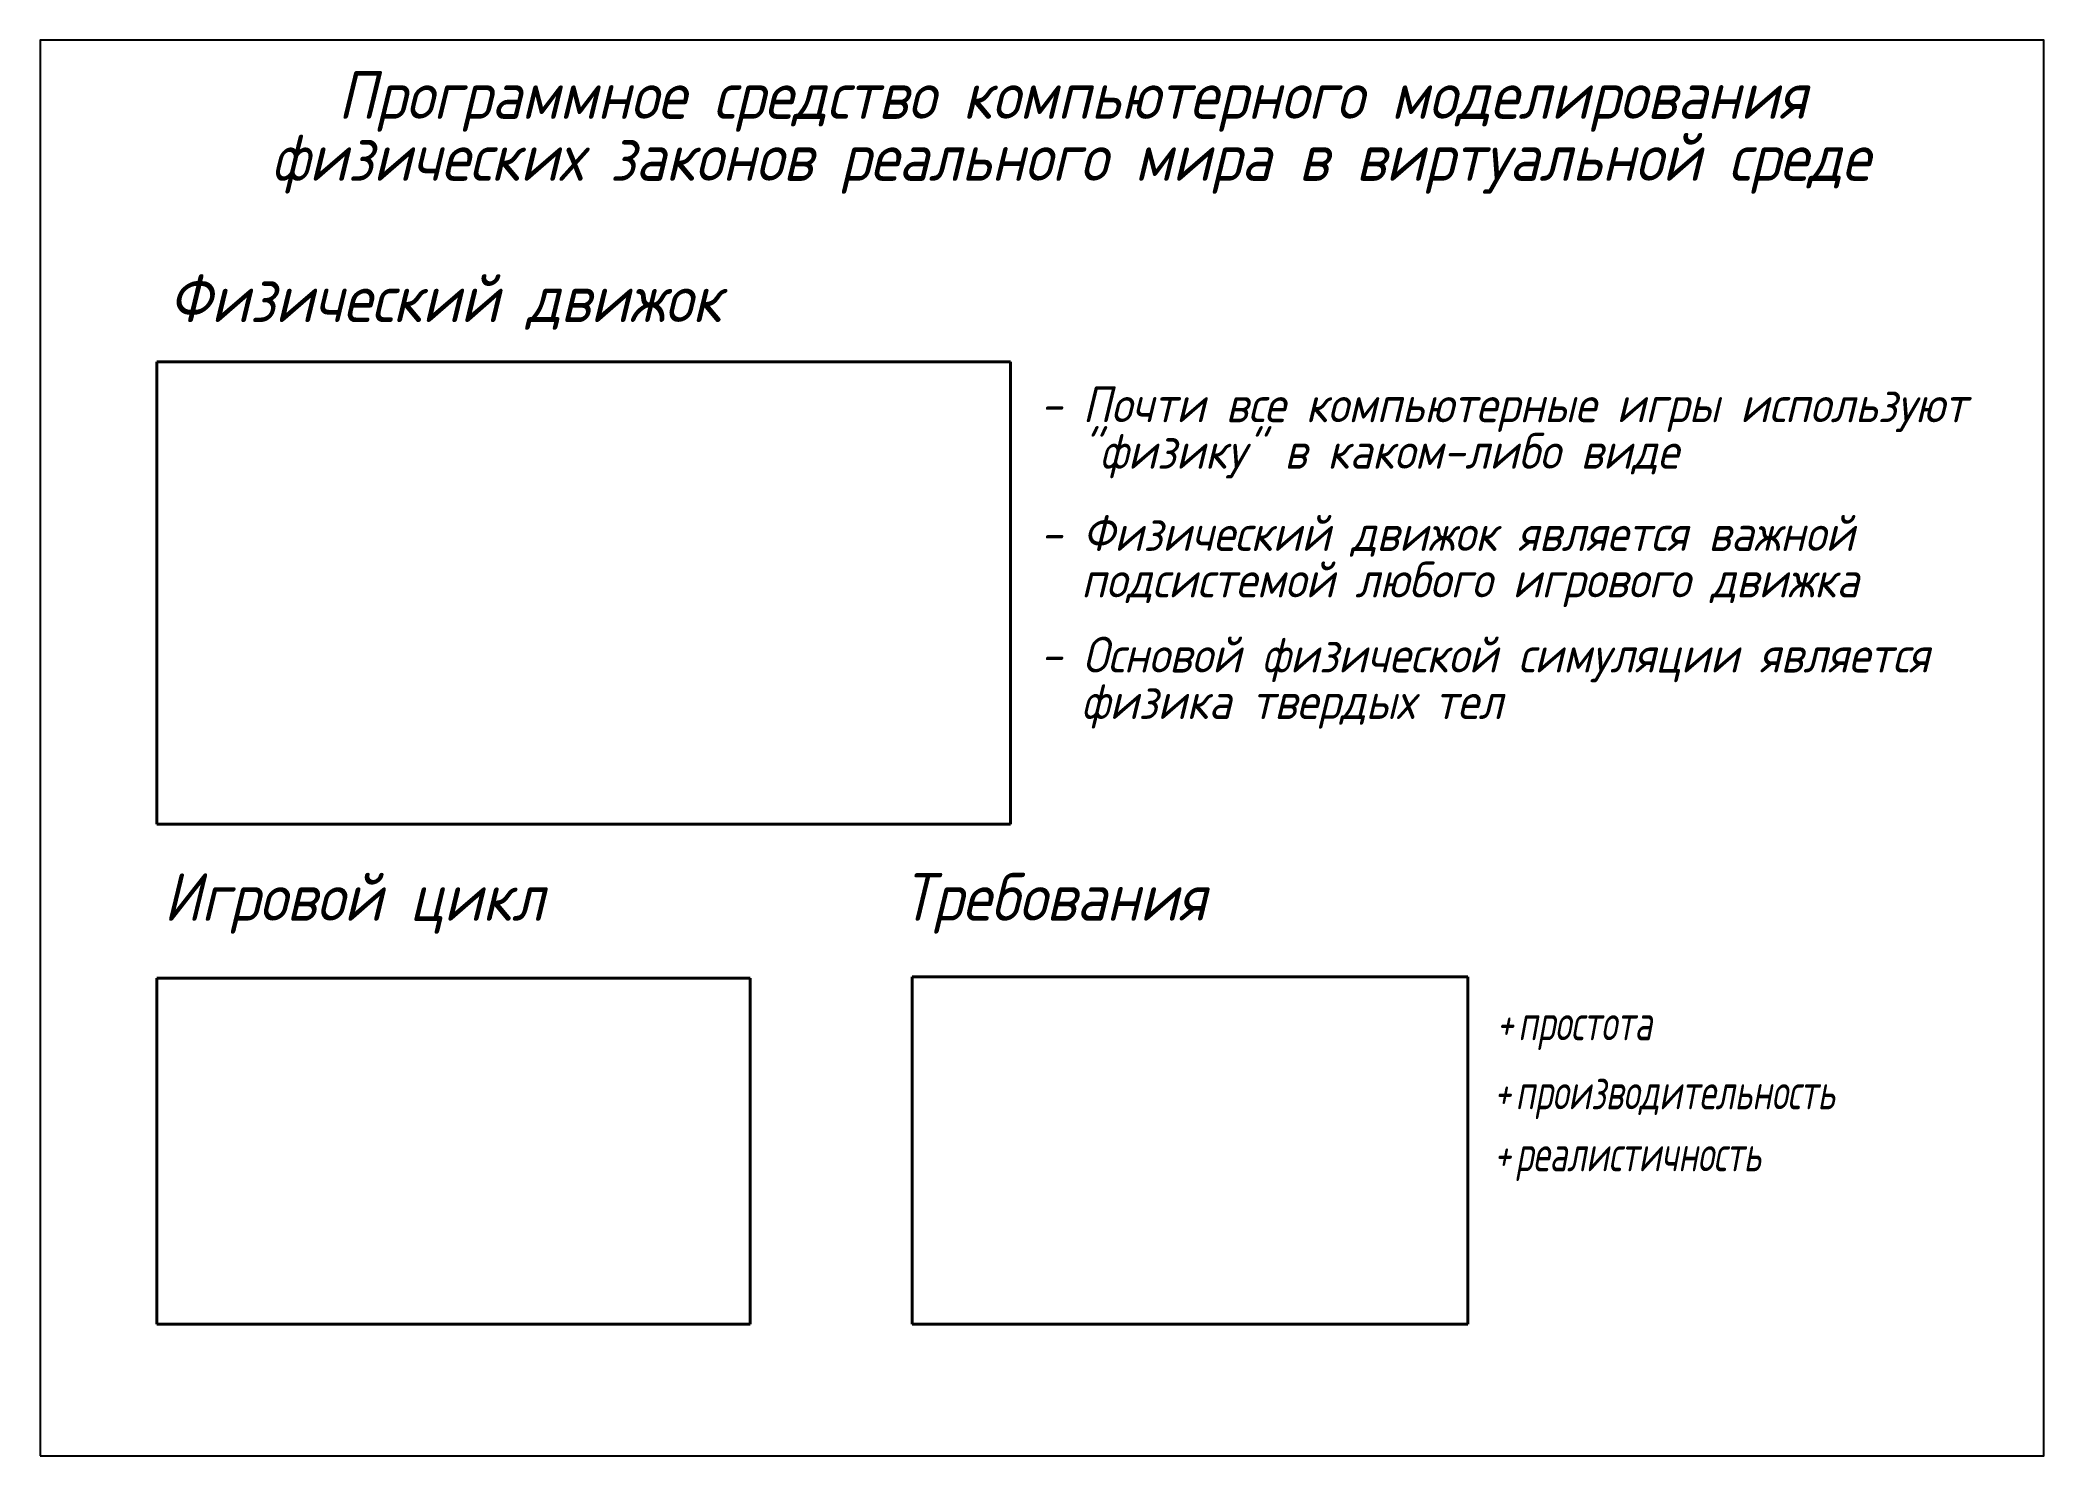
# Model space of a CAD drawing. Header units: millimetres. Extents: x 0 to 841, y 0 to 594.
import ezdxf

# ---------------------------------------------------------------- set-up
doc = ezdxf.new("R2010")
doc.units = ezdxf.units.MM
doc.header["$LTSCALE"] = 0.5
doc.layers.get('Defpoints').update_dxf_attribs({"color": 5})
doc.styles.get("Standard").update_dxf_attribs({"font": 'ISOCPEUI.TTF', "width": 0.9})
picture_1 = doc.add_image_def('image1.png', size_in_pixel=(2762, 1495))
picture_2 = doc.add_image_def('image2.jpg', size_in_pixel=(600, 350))
picture_3 = doc.add_image_def('image3.jpg', size_in_pixel=(1920, 1200))

msp = doc.modelspace()

# ---------------------------------------------------------------- linework, layer by layer
at = {"layer": 'Defpoints'}
msp.add_lwpolyline([(0, 0), (841, 0), (841, 594), (0, 594)], close=True, dxfattribs=at)

# ---------------------------------------------------------------- texts
at = {"lineweight": 40, "width": 0.9}
for s, height, p in [('Программное средство компьютерного моделирования', 20, (125, 560.95)), ('физических законов реального мира в виртуальной среде', 20, (97, 534.95)), ('Физический движок', 20, (54, 475.67)), ('- Почти все компьютерные игры используют', 15, (419.75, 433.67)), ('  "физику" в каком-либо виде', 15, (419.75, 414.17)), ('- Физический движок является важной', 15, (419.75, 379.67)), ('  подсистемой любого игрового движка', 15, (419.75, 360.17)), ('- Основой физической симуляции является', 15, (419.75, 328.67)), ('  физика твердых тел ', 15, (419.75, 309.17)), ('Игровой цикл', 20, (51.86, 224.51)), ('Требования', 20, (361.81, 224.54))]:
    msp.add_text(s, height=height, dxfattribs=at).set_placement(p)
at = {"lineweight": 40, "char_height": 15, "attachment_point": 1}
for s, insert in [('{\\W0.7;+}', (611.3, 189.35)), ('{\\fISOCPEUR|b0|i1|c204|p34;\\W0.7;простота}', (620.3, 189.35)), ('{\\W0.7;+}', (610.22, 160.39)), ('{\\fISOCPEUR|b0|i1|c204|p34;\\W0.7;производительность}', (619.22, 160.39)), ('{\\W0.7;+}', (610.22, 134.39)), ('{\\fISOCPEUR|b0|i1|c204|p34;\\W0.7;реалистичность}', (619.22, 134.39))]:
    msp.add_mtext_dynamic_manual_height_columns(s, width=179.0061, gutter_width=65, heights=[45.85], dxfattribs=dict(at, insert=insert))

# ---------------------------------------------------------------- pictures from other files: only their frames are drawn
at = {"lineweight": 40}
image = msp.add_image(picture_1, insert=(49, 265.09), size_in_units=(358.25, 193.91), dxfattribs=at)
image.dxf.flags = 7
image = msp.add_image(picture_2, insert=(49, 55.21), size_in_units=(249.05, 145.28), dxfattribs=at)
image.dxf.flags = 7
image = msp.add_image(picture_3, insert=(366, 55.21), size_in_units=(233.26, 145.79), dxfattribs=at)
image.dxf.flags = 7

doc.saveas('drawing.dxf')
